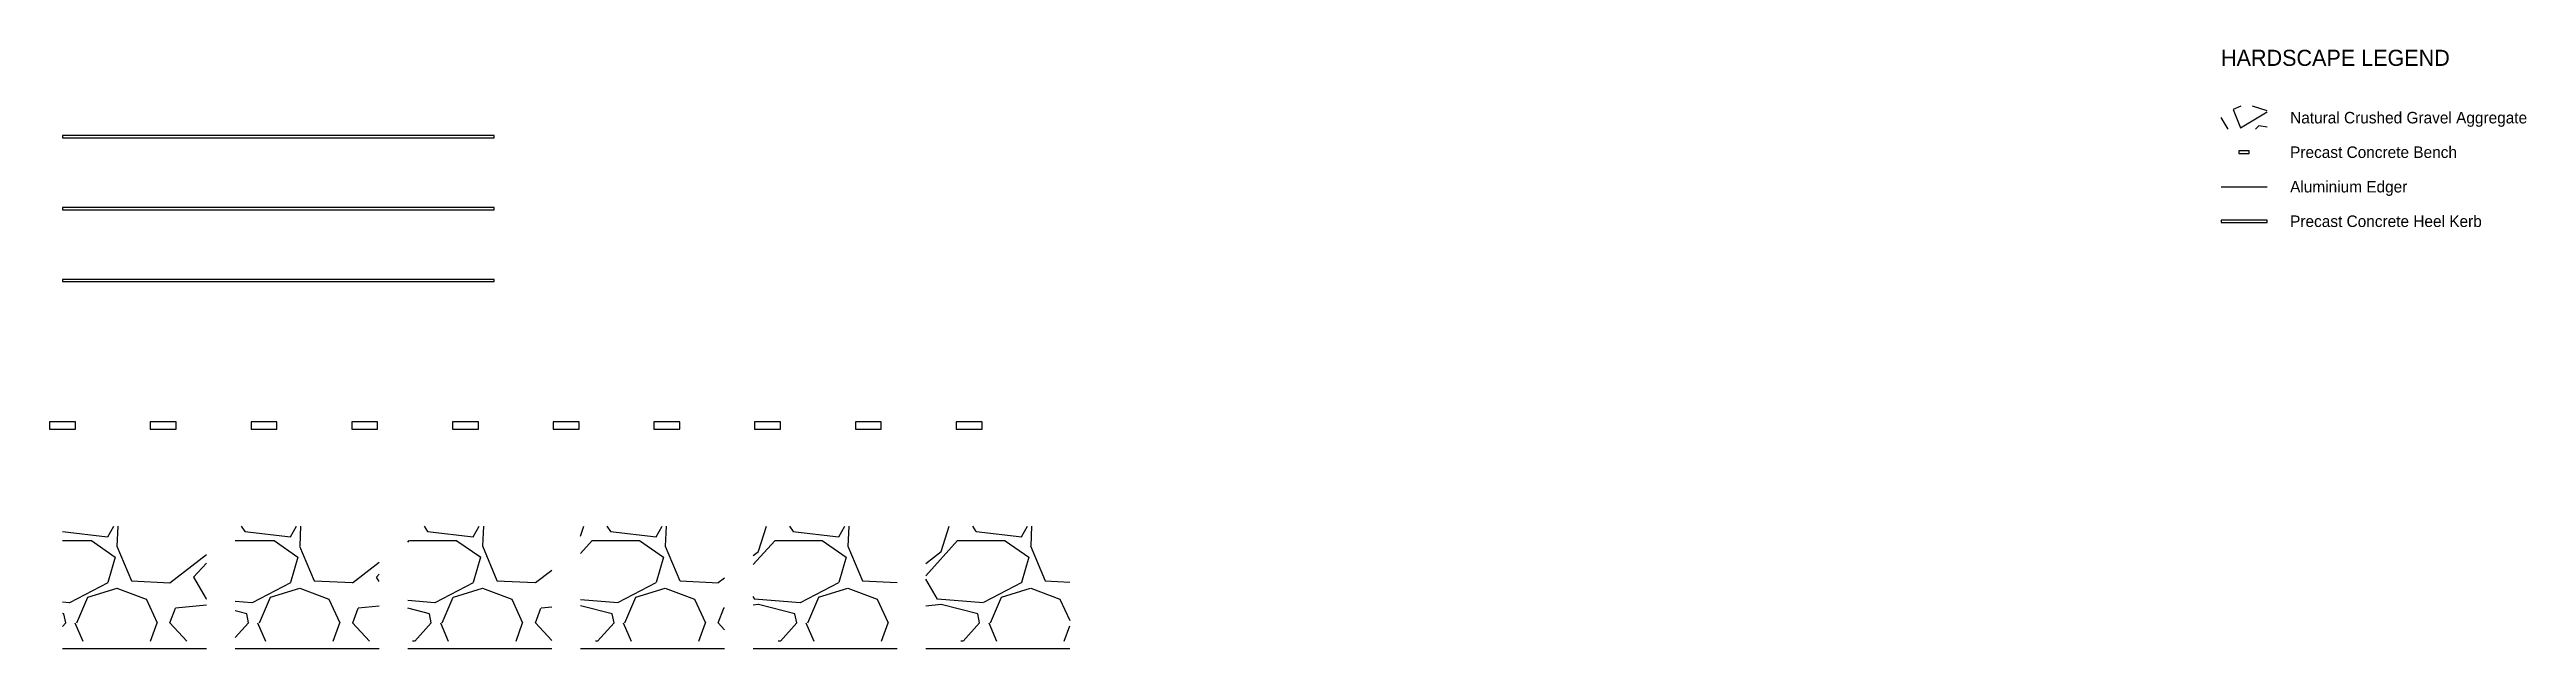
# Model space of a CAD drawing. Header units: metres. Extents: x 245499 to 245671, y 2702000 to 2702041.
import ezdxf

# ---------------------------------------------------------------- set-up
doc = ezdxf.new("R2010")
doc.units = ezdxf.units.M
for name, color, linetype in [('L-01', 7, 'Continuous'), ('L-02', 7, 'Continuous'), ('L-03', 7, 'Continuous'), ('L-04', 7, 'Continuous')]:
    doc.layers.add(name, color=color, linetype=linetype)

# ---------------------------------------------------------------- blocks, each defined once
blk = doc.blocks.new('B1')
blk.add_lwpolyline([(-0.9, -0.25), (0.9, -0.25), (0.9, 0.25), (-0.9, 0.25)], close=True)

msp = doc.modelspace()

# ---------------------------------------------------------------- hatches: boundary and pattern name
at = {"layer": 'L-01'}
h = msp.add_hatch(dxfattribs=at)
h.set_pattern_fill('GRAVEL', scale=0.5)
h.paths.add_polyline_path([(245650, 2702035.6), (245653.2, 2702035.6), (245653.2, 2702037.2), (245650, 2702037.2)])
h = msp.add_hatch(dxfattribs=at)
h.set_pattern_fill('GRAVEL', scale=0.5)
h.paths.add_polyline_path([(245500, 2702000), (245510, 2702000), (245510, 2702008), (245500, 2702008)])
h = msp.add_hatch(dxfattribs=at)
h.set_pattern_fill('GRAVEL', scale=0.5)
h.paths.add_polyline_path([(245512, 2702000), (245522, 2702000), (245522, 2702008), (245512, 2702008)])
h = msp.add_hatch(dxfattribs=at)
h.set_pattern_fill('GRAVEL', scale=0.5)
h.paths.add_polyline_path([(245524, 2702000), (245534, 2702000), (245534, 2702008), (245524, 2702008)])
h = msp.add_hatch(dxfattribs=at)
h.set_pattern_fill('GRAVEL', scale=0.5)
h.paths.add_polyline_path([(245536, 2702000), (245546, 2702000), (245546, 2702008), (245536, 2702008)])
h = msp.add_hatch(dxfattribs=at)
h.set_pattern_fill('GRAVEL', scale=0.5)
h.paths.add_polyline_path([(245548, 2702000), (245558, 2702000), (245558, 2702008), (245548, 2702008)])
h = msp.add_hatch(dxfattribs=at)
h.set_pattern_fill('GRAVEL', scale=0.5)
h.paths.add_polyline_path([(245560, 2702000), (245570, 2702000), (245570, 2702008), (245560, 2702008)])

# ---------------------------------------------------------------- linework, layer by layer
at = {"layer": 'L-03'}
msp.add_line((245650, 2702031.6), (245653.2, 2702031.6), dxfattribs=at)
for points in [[(245500, 2701999.5), (245510, 2701999.5)], [(245512, 2701999.5), (245522, 2701999.5)], [(245524, 2701999.5), (245534, 2701999.5)], [(245536, 2701999.5), (245546, 2701999.5)], [(245548, 2701999.5), (245558, 2701999.5)], [(245560, 2701999.5), (245570, 2701999.5)]]:
    msp.add_lwpolyline(points, dxfattribs=at)
at = {"layer": 'L-04'}
for points in [[(245500, 2702035), (245530, 2702035), (245530, 2702035.15), (245500, 2702035.15)], [(245500, 2702030), (245530, 2702030), (245530, 2702030.15), (245500, 2702030.15)], [(245650, 2702029.12), (245653.2, 2702029.12), (245653.2, 2702029.28), (245650, 2702029.28)], [(245500, 2702025), (245530, 2702025), (245530, 2702025.15), (245500, 2702025.15)]]:
    msp.add_lwpolyline(points, close=True, dxfattribs=at)

# ---------------------------------------------------------------- block references
at = {"layer": 'L-02', "xscale": 0.4, "yscale": 0.4}
msp.add_blockref('B1', (245651.6, 2702034), dxfattribs=at)
at = {"layer": 'L-02'}
for p in [(245500, 2702015), (245507, 2702015), (245514, 2702015), (245521, 2702015), (245528, 2702015), (245535, 2702015), (245542, 2702015), (245549, 2702015), (245556, 2702015), (245563, 2702015)]:
    msp.add_blockref('B1', p, dxfattribs=at)

# ---------------------------------------------------------------- texts
for s, height, p in [('HARDSCAPE LEGEND', 1.12, (245650, 2702040)), ('Natural Crushed Gravel Aggregate', 0.8, (245654.8, 2702036)), ('Precast Concrete Bench', 0.8, (245654.8, 2702033.6)), ('Aluminium Edger', 0.8, (245654.8, 2702031.2)), ('Precast Concrete Heel Kerb', 0.8, (245654.8, 2702028.8))]:
    msp.add_text(s, height=height).set_placement(p)

doc.saveas('drawing.dxf')
